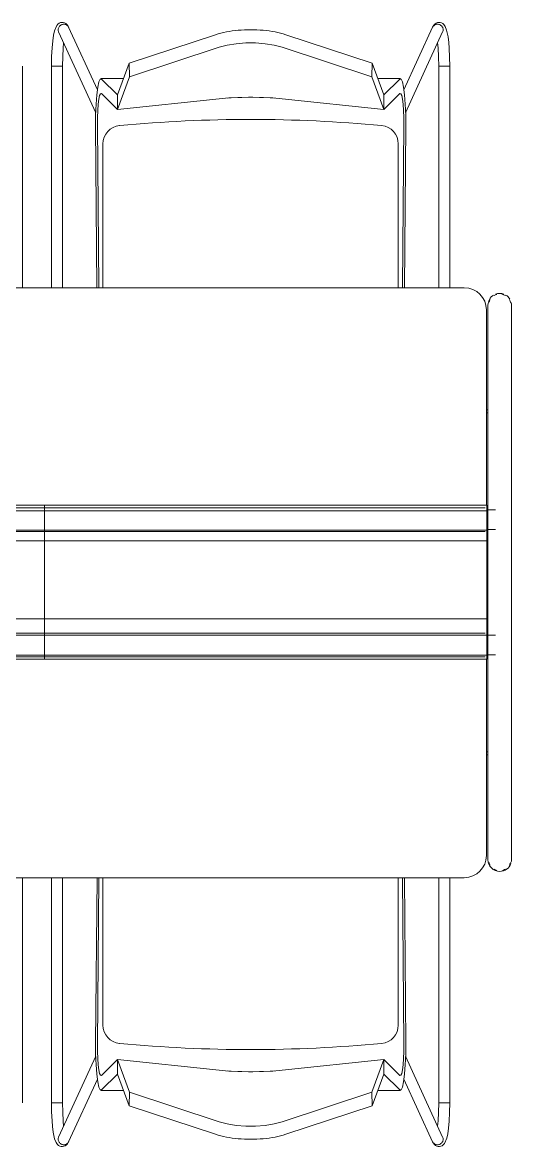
# Model space of a CAD drawing. Header units: millimetres. Extents: x 90978 to 295199, y -4084 to 97293.
# Drawn here: x 161036 to 161700, y 19041 to 20565 of the extents above; entities that cross this region are included whole.
import ezdxf

# ---------------------------------------------------------------- set-up
doc = ezdxf.new("R2010")
doc.units = ezdxf.units.MM
doc.header["$MEASUREMENT"] = 0
doc.layers.add('G-IMPT', color=8, linetype='CONTINUOUS', lineweight=9)
doc.layers.add('I-FURN', color=8, linetype='CONTINUOUS', lineweight=9)

msp = doc.modelspace()

# ---------------------------------------------------------------- linework, layer by layer
at = {"layer": 'G-IMPT'}
for p, q in [((160466.2, 19910.7), (161066.2, 19910.7)), ((161066.2, 19903.1), (161066.2, 19910.7)), ((161066.2, 19910.7), (161666.2, 19910.7)), ((161066.2, 19910.7), (161066.2, 19903.1)), ((161666.2, 19903.1), (161666.2, 19910.7)), ((160466.2, 19903.1), (161066.2, 19903.1)), ((161066.2, 19876.9), (161066.2, 19903.1)), ((161066.2, 19903.1), (161666.2, 19903.1)), ((161066.2, 19903.1), (161066.2, 19876.9)), ((161666.2, 19876.9), (161666.2, 19903.1)), ((160466.2, 19876.9), (161066.2, 19876.9)), ((161066.2, 19862.5), (161066.2, 19876.9)), ((161066.2, 19876.9), (161666.2, 19876.9)), ((161066.2, 19876.9), (161066.2, 19862.5)), ((161666.2, 19862.5), (161666.2, 19876.9)), ((160466.2, 19862.5), (161066.2, 19862.5)), ((161066.2, 19756.6), (161066.2, 19862.5)), ((161066.2, 19862.5), (161666.2, 19862.5)), ((161066.2, 19862.5), (161066.2, 19756.6)), ((161666.2, 19756.6), (161666.2, 19862.5)), ((160466.2, 19756.6), (161066.2, 19756.6)), ((161066.2, 19734.6), (161066.2, 19756.6)), ((161066.2, 19756.6), (161666.2, 19756.6)), ((161066.2, 19756.6), (161066.2, 19734.6)), ((161666.2, 19734.6), (161666.2, 19756.6)), ((160466.2, 19734.6), (161066.2, 19734.6)), ((161066.2, 19707.1), (161066.2, 19734.6)), ((161066.2, 19734.6), (161666.2, 19734.6)), ((161066.2, 19734.6), (161066.2, 19707.1)), ((161666.2, 19707.1), (161666.2, 19734.6)), ((160466.2, 19707.1), (161066.2, 19707.1)), ((161066.2, 19701.9), (161066.2, 19707.1)), ((161066.2, 19707.1), (161666.2, 19707.1)), ((161066.2, 19707.1), (161066.2, 19701.9)), ((161666.2, 19701.9), (161666.2, 19707.1)), ((160466.2, 19701.9), (161066.2, 19701.9)), ((161066.2, 19701.9), (161666.2, 19701.9))]:
    msp.add_line(p, q, dxfattribs=at)
at = {"layer": 'I-FURN'}
for p, q in [((161079.5, 20553.7), (161082.7, 20561.2)), ((161082.7, 20561.2), (161084.3, 20563)), ((161084.3, 20563), (161086, 20564.2)), ((161086, 20564.2), (161087.9, 20564.9)), ((161087.9, 20564.9), (161089.7, 20565.1)), ((161089.7, 20565.1), (161091.5, 20565)), ((161091.5, 20565), (161093.3, 20564.5)), ((161093.3, 20564.5), (161094.9, 20563.6)), ((161094.9, 20563.6), (161096.3, 20562.5)), ((161096.3, 20562.5), (161098, 20560.3)), ((161098, 20560.3), (161098.8, 20558.7)), ((161592.8, 20558.7), (161594.3, 20561.3)), ((161594.3, 20561.3), (161595.9, 20563)), ((161595.9, 20563), (161597.7, 20564.2)), ((161597.7, 20564.2), (161599.5, 20564.9)), ((161599.5, 20564.9), (161601.3, 20565.2)), ((161601.3, 20565.2), (161603.2, 20565)), ((161603.2, 20565), (161604.9, 20564.5)), ((161604.9, 20564.5), (161606.5, 20563.6)), ((161606.5, 20563.6), (161607.9, 20562.5)), ((161607.9, 20562.5), (161610, 20559.6)), ((161077.2, 20540.4), (161078.3, 20548.1)), ((161078.3, 20548.1), (161079.5, 20553.7)), ((161085.1, 20552.5), (161085.1, 20552.5)), ((161085.1, 20552.5), (161085.2, 20552.4)), ((161085.2, 20552.4), (161135.6, 20442.8)), ((161137.9, 20473.7), (161098.8, 20558.7)), ((161180.9, 20510), (161298.1, 20548.5)), ((161393.7, 20548.5), (161510.7, 20510)), ((161592.8, 20558.7), (161553.8, 20473.7)), ((161556.1, 20442.8), (161606.4, 20552.4)), ((161606.4, 20552.4), (161606.4, 20552.3)), ((161610, 20559.6), (161611.8, 20554.8)), ((161611.8, 20554.8), (161613.7, 20545.5)), ((161613.7, 20545.5), (161614.7, 20537.9)), ((161075.7, 20519.1), (161076.3, 20530.7)), ((161076.3, 20530.7), (161077.2, 20540.4)), ((161090.7, 20519), (161091.3, 20530.2)), ((161091.3, 20530.2), (161092, 20537.5)), ((161303.2, 20531.6), (161181.6, 20491.6)), ((161314, 20534.5), (161303.2, 20531.6)), ((161326.2, 20536.4), (161314, 20534.5)), ((161339.2, 20537.5), (161326.2, 20536.4)), ((161352.5, 20537.5), (161339.2, 20537.5)), ((161365.5, 20536.4), (161352.5, 20537.5)), ((161377.6, 20534.5), (161365.5, 20536.4)), ((161388.5, 20531.6), (161377.6, 20534.5)), ((161510.1, 20491.6), (161388.5, 20531.6)), ((161599.6, 20537.6), (161600.2, 20531)), ((161600.2, 20531), (161600.9, 20518.6)), ((161614.7, 20537.9), (161615.3, 20530.5)), ((161615.3, 20530.5), (161615.9, 20518.2)), ((161075.5, 20506.1), (161075.7, 20519.1)), ((161090.5, 20506.1), (161090.7, 20519)), ((161600.9, 20518.6), (161601.1, 20506.1)), ((161615.9, 20518.2), (161616.1, 20506.1)), ((161036.1, 20205.5), (161036.1, 20506.1)), ((161075.5, 20506.1), (161075.5, 20205.5)), ((161075.8, 20506.1), (161075.5, 20506.1)), ((161076.5, 20506.1), (161075.8, 20506.1)), ((161077.8, 20506.1), (161076.5, 20506.1)), ((161079.3, 20506.1), (161077.8, 20506.1)), ((161081.1, 20506), (161079.3, 20506.1)), ((161083.1, 20506), (161081.1, 20506)), ((161085, 20506), (161083.1, 20506)), ((161086.8, 20506), (161085, 20506)), ((161088.4, 20506.1), (161086.8, 20506)), ((161089.5, 20506.1), (161088.4, 20506.1)), ((161090.3, 20506.1), (161089.5, 20506.1)), ((161090.5, 20506.1), (161090.3, 20506.1)), ((161090.5, 20205.5), (161090.5, 20506.1)), ((161180.9, 20510), (161165, 20467.2)), ((161181.6, 20491.6), (161180.9, 20510)), ((161510.7, 20510), (161510.1, 20491.6)), ((161526.7, 20467.2), (161510.7, 20510)), ((161601.1, 20506.1), (161601.1, 20205.5)), ((161601.4, 20506.1), (161601.1, 20506.1)), ((161602.1, 20506.1), (161601.4, 20506.1)), ((161603.3, 20506.1), (161602.1, 20506.1)), ((161604.8, 20506), (161603.3, 20506.1)), ((161606.6, 20506), (161604.8, 20506)), ((161608.6, 20506), (161606.6, 20506)), ((161610.5, 20506), (161608.6, 20506)), ((161612.3, 20506.1), (161610.5, 20506)), ((161613.9, 20506.1), (161612.3, 20506.1)), ((161615.1, 20506.1), (161613.9, 20506.1)), ((161615.9, 20506.1), (161615.1, 20506.1)), ((161616.1, 20506.1), (161615.9, 20506.1)), ((161616.1, 20205.5), (161616.1, 20506.1)), ((161138.3, 20477.3), (161139.9, 20484.6)), ((161139.9, 20484.6), (161141.7, 20488.5)), ((161141.7, 20488.5), (161143.6, 20488.5)), ((161173.1, 20489), (161142.7, 20489)), ((161143.6, 20488.5), (161165, 20467.1)), ((161181.6, 20491.6), (161165, 20447)), ((161526.7, 20447), (161510.1, 20491.6)), ((161549, 20489), (161518.5, 20489)), ((161526.7, 20467.1), (161548.1, 20488.5)), ((161548.1, 20488.5), (161549.9, 20488.5)), ((161549.9, 20488.5), (161551.7, 20484.6)), ((161551.7, 20484.6), (161553.3, 20477.3)), ((161137, 20467), (161138.3, 20477.3)), ((161553.3, 20477.3), (161554.7, 20467)), ((161135.4, 20439.8), (161136, 20454.2)), ((161136, 20454.2), (161137, 20467)), ((161138.9, 20454.3), (161138.2, 20445.8)), ((161139.8, 20461.2), (161138.9, 20454.3)), ((161140.9, 20466.1), (161139.8, 20461.2)), ((161142.1, 20468.6), (161140.9, 20466.1)), ((161143.3, 20468.7), (161142.1, 20468.6)), ((161165, 20447), (161143.3, 20468.7)), ((161165, 20467.1), (161165, 20447)), ((161165, 20447), (161165, 20467.1)), ((161165, 20447), (161303.2, 20461.7)), ((161303.2, 20461.7), (161165, 20447)), ((161316, 20462.8), (161303.2, 20461.7)), ((161314, 20462.6), (161319.3, 20463)), ((161328.5, 20463.4), (161316, 20462.8)), ((161328.5, 20463.4), (161333.9, 20463.5)), ((161342.9, 20463.7), (161333.9, 20463.5)), ((161343, 20463.7), (161348.7, 20463.7)), ((161357.7, 20463.5), (161348.7, 20463.7)), ((161357.7, 20463.5), (161363.1, 20463.4)), ((161375.7, 20462.8), (161363.1, 20463.4)), ((161372.3, 20463), (161377.6, 20462.6)), ((161388.5, 20461.7), (161375.7, 20462.8)), ((161388.5, 20461.7), (161526.7, 20447)), ((161526.7, 20447), (161388.5, 20461.7)), ((161548.4, 20468.7), (161526.7, 20447)), ((161526.7, 20447), (161526.7, 20467.1)), ((161526.7, 20467.1), (161526.7, 20447)), ((161549.6, 20468.6), (161548.4, 20468.7)), ((161550.8, 20466.1), (161549.6, 20468.6)), ((161551.9, 20461.2), (161550.8, 20466.1)), ((161552.8, 20454.3), (161551.9, 20461.2)), ((161553.4, 20445.8), (161552.8, 20454.3)), ((161554.7, 20467), (161555.6, 20454.2)), ((161555.6, 20454.2), (161556.2, 20439.8)), ((161135.3, 20424.8), (161135.4, 20439.8)), ((161138.2, 20445.8), (161137.9, 20436.2)), ((161553.8, 20436.2), (161553.4, 20445.8)), ((161556.2, 20439.8), (161556.3, 20424.8)), ((161137.2, 20205.5), (161135.3, 20424.8)), ((161137.9, 20436.2), (161137.8, 20426.2)), ((161137.8, 20426.2), (161139.7, 20205.5)), ((161552, 20205.5), (161553.9, 20426.2)), ((161553.9, 20426.2), (161553.8, 20436.2)), ((161556.3, 20424.8), (161554.4, 20205.5)), ((161145.4, 20400.6), (161145.4, 20205.5)), ((161546.2, 20205.5), (161546.2, 20400.5)), ((161635.8, 20205.5), (159895.8, 20205.5)), ((161667.9, 20182), (161667.9, 19963.4)), ((161699.9, 19963.4), (161699.9, 20182)), ((161665.8, 19910.7), (161665.8, 20175.5)), ((161667.9, 20068.5), (161667.9, 20066.4)), ((161699.9, 20066.4), (161699.9, 20068.5)), ((161667.9, 20040), (161665.8, 20040)), ((161665.8, 20036), (161667.9, 20036)), ((161667.9, 19963.4), (161667.9, 19923.8)), ((161667.9, 19963.4), (161667.9, 19963.1)), ((161667.9, 19963.1), (161667.9, 19962.7)), ((161667.9, 19962.7), (161667.9, 19962.2)), ((161667.9, 19962.2), (161667.9, 19961.7)), ((161667.9, 19961.7), (161667.9, 19961.1)), ((161667.9, 19961.1), (161667.9, 19960.4)), ((161667.9, 19960.4), (161667.9, 19959.6)), ((161667.9, 19959.6), (161667.9, 19958.8)), ((161667.9, 19958.8), (161667.9, 19957.9)), ((161667.9, 19957.9), (161667.9, 19956.9)), ((161667.9, 19956.9), (161667.9, 19955.8)), ((161667.9, 19955.8), (161667.9, 19954.7)), ((161667.9, 19954.7), (161667.9, 19953.5)), ((161667.9, 19953.5), (161667.9, 19952.3)), ((161667.9, 19952.3), (161667.9, 19951)), ((161667.9, 19951), (161667.9, 19949.6)), ((161699.9, 19913.8), (161699.9, 19963.4)), ((161699.9, 19963.1), (161699.9, 19963.4)), ((161699.9, 19962.7), (161699.9, 19963.1)), ((161699.9, 19962.3), (161699.9, 19962.7)), ((161699.9, 19961.7), (161699.9, 19962.3)), ((161699.9, 19961.1), (161699.9, 19961.7)), ((161699.9, 19960.4), (161699.9, 19961.1)), ((161699.9, 19959.7), (161699.9, 19960.4)), ((161699.9, 19958.8), (161699.9, 19959.7)), ((161699.9, 19957.9), (161699.9, 19958.8)), ((161699.9, 19956.9), (161699.9, 19957.9)), ((161699.9, 19955.9), (161699.9, 19956.9)), ((161699.9, 19954.8), (161699.9, 19955.9)), ((161699.9, 19953.6), (161699.9, 19954.8)), ((161699.9, 19952.4), (161699.9, 19953.6)), ((161699.9, 19951.1), (161699.9, 19952.4)), ((161699.9, 19949.7), (161699.9, 19951.1)), ((161667.9, 19949.6), (161667.9, 19948.2)), ((161667.9, 19948.2), (161667.9, 19946.7)), ((161667.9, 19946.7), (161667.9, 19945.2)), ((161667.9, 19945.2), (161667.9, 19943.6)), ((161667.9, 19943.6), (161667.9, 19942)), ((161667.9, 19942), (161667.9, 19940.3)), ((161667.9, 19940.3), (161667.9, 19938.6)), ((161667.9, 19938.6), (161667.9, 19936.8)), ((161667.9, 19936.8), (161667.9, 19935)), ((161699.9, 19948.3), (161699.9, 19949.7)), ((161699.9, 19946.8), (161699.9, 19948.3)), ((161699.9, 19945.3), (161699.9, 19946.8)), ((161699.9, 19943.7), (161699.9, 19945.3)), ((161699.9, 19942.1), (161699.9, 19943.7)), ((161699.9, 19940.4), (161699.9, 19942.1)), ((161699.9, 19938.7), (161699.9, 19940.4)), ((161699.9, 19936.9), (161699.9, 19938.7)), ((161699.9, 19935.1), (161699.9, 19936.9)), ((161667.9, 19935), (161667.9, 19933.2)), ((161667.9, 19933.2), (161667.9, 19931.4)), ((161667.9, 19931.4), (161667.9, 19929.5)), ((161667.9, 19929.5), (161667.9, 19927.6)), ((161667.9, 19927.6), (161667.9, 19925.6)), ((161667.9, 19925.6), (161667.9, 19923.7)), ((161667.9, 19923.7), (161667.9, 19921.7)), ((161667.9, 19921.7), (161667.9, 19919.7)), ((161699.9, 19933.3), (161699.9, 19935.1)), ((161699.9, 19931.4), (161699.9, 19933.3)), ((161699.9, 19929.5), (161699.9, 19931.4)), ((161699.9, 19927.6), (161699.9, 19929.5)), ((161699.9, 19925.7), (161699.9, 19927.6)), ((161699.9, 19923.8), (161699.9, 19925.7)), ((161699.9, 19921.8), (161699.9, 19923.8)), ((161699.9, 19919.8), (161699.9, 19921.8)), ((161663.9, 19907), (159867.9, 19907)), ((161667.9, 19919.7), (161667.9, 19917.7)), ((161667.9, 19917.7), (161667.9, 19915.7)), ((161667.9, 19915.7), (161667.9, 19913.8)), ((161667.9, 19913.8), (161667.9, 19698.2)), ((161699.9, 19917.8), (161699.9, 19919.8)), ((161699.9, 19915.8), (161699.9, 19917.8)), ((161699.9, 19913.8), (161699.9, 19915.8)), ((161699.9, 19698.2), (161699.9, 19913.8)), ((161678.3, 19904.2), (161666.2, 19904.2)), ((159867.9, 19875), (161663.9, 19875)), ((161666.2, 19877.7), (161678.2, 19877.7)), ((161666.2, 19871), (161667.9, 19871)), ((161666.2, 19867), (161667.9, 19867)), ((161667.9, 19745), (161666.2, 19745)), ((161668.1, 19741), (161666.2, 19741)), ((161663.9, 19737), (159867.9, 19737)), ((161678.2, 19734.2), (161666.2, 19734.2)), ((161666.2, 19707.7), (161678.2, 19707.7)), ((159867.9, 19705), (161663.9, 19705)), ((161665.8, 19435.5), (161665.8, 19701.9)), ((161667.9, 19698.2), (161667.9, 19648.6)), ((161667.9, 19698.2), (161667.9, 19696.2)), ((161667.9, 19696.2), (161667.9, 19694.2)), ((161667.9, 19694.2), (161667.9, 19692.2)), ((161667.9, 19692.2), (161667.9, 19690.2)), ((161699.9, 19648.6), (161699.9, 19698.2)), ((161699.9, 19696.3), (161699.9, 19698.2)), ((161699.9, 19694.3), (161699.9, 19696.3)), ((161699.9, 19692.3), (161699.9, 19694.3)), ((161699.9, 19690.3), (161699.9, 19692.3)), ((161667.9, 19690.2), (161667.9, 19688.2)), ((161667.9, 19688.2), (161667.9, 19686.3)), ((161667.9, 19686.3), (161667.9, 19684.3)), ((161667.9, 19684.3), (161667.9, 19682.4)), ((161667.9, 19682.4), (161667.9, 19680.6)), ((161667.9, 19680.6), (161667.9, 19678.7)), ((161667.9, 19678.7), (161667.9, 19676.9)), ((161667.9, 19676.9), (161667.9, 19675.1)), ((161699.9, 19688.3), (161699.9, 19690.3)), ((161699.9, 19686.4), (161699.9, 19688.3)), ((161699.9, 19684.4), (161699.9, 19686.4)), ((161699.9, 19682.5), (161699.9, 19684.4)), ((161699.9, 19680.6), (161699.9, 19682.5)), ((161699.9, 19678.8), (161699.9, 19680.6)), ((161699.9, 19676.9), (161699.9, 19678.8)), ((161699.9, 19675.2), (161699.9, 19676.9)), ((161667.9, 19675.1), (161667.9, 19673.3)), ((161667.9, 19673.3), (161667.9, 19671.6)), ((161667.9, 19671.6), (161667.9, 19669.9)), ((161667.9, 19669.9), (161667.9, 19668.3)), ((161667.9, 19668.3), (161667.9, 19666.7)), ((161667.9, 19666.7), (161667.9, 19665.2)), ((161667.9, 19665.2), (161667.9, 19663.7)), ((161667.9, 19663.7), (161667.9, 19662.3)), ((161667.9, 19662.3), (161667.9, 19660.9)), ((161699.9, 19673.4), (161699.9, 19675.2)), ((161699.9, 19671.7), (161699.9, 19673.4)), ((161699.9, 19670), (161699.9, 19671.7)), ((161699.9, 19668.4), (161699.9, 19670)), ((161699.9, 19666.8), (161699.9, 19668.4)), ((161699.9, 19665.3), (161699.9, 19666.8)), ((161699.9, 19663.8), (161699.9, 19665.3)), ((161699.9, 19662.4), (161699.9, 19663.8)), ((161699.9, 19661), (161699.9, 19662.4)), ((161667.9, 19660.9), (161667.9, 19659.6)), ((161667.9, 19659.6), (161667.9, 19658.4)), ((161667.9, 19658.4), (161667.9, 19657.2)), ((161667.9, 19657.2), (161667.9, 19656.1)), ((161667.9, 19656.1), (161667.9, 19655)), ((161667.9, 19655), (161667.9, 19654.1)), ((161667.9, 19654.1), (161667.9, 19653.2)), ((161667.9, 19653.2), (161667.9, 19652.3)), ((161667.9, 19652.3), (161667.9, 19651.6)), ((161667.9, 19651.6), (161667.9, 19650.9)), ((161667.9, 19650.9), (161667.9, 19650.3)), ((161667.9, 19650.3), (161667.9, 19649.7)), ((161667.9, 19649.7), (161667.9, 19649.3)), ((161667.9, 19649.3), (161667.9, 19648.9)), ((161667.9, 19648.9), (161667.9, 19648.6)), ((161667.9, 19648.6), (161667.9, 19430)), ((161699.9, 19659.7), (161699.9, 19661)), ((161699.9, 19658.4), (161699.9, 19659.7)), ((161699.9, 19657.3), (161699.9, 19658.4)), ((161699.9, 19656.1), (161699.9, 19657.3)), ((161699.9, 19655.1), (161699.9, 19656.1)), ((161699.9, 19654.1), (161699.9, 19655.1)), ((161699.9, 19653.2), (161699.9, 19654.1)), ((161699.9, 19652.4), (161699.9, 19653.2)), ((161699.9, 19651.6), (161699.9, 19652.4)), ((161699.9, 19650.9), (161699.9, 19651.6)), ((161699.9, 19650.3), (161699.9, 19650.9)), ((161699.9, 19649.8), (161699.9, 19650.3)), ((161699.9, 19649.3), (161699.9, 19649.8)), ((161699.9, 19648.9), (161699.9, 19649.3)), ((161699.9, 19648.6), (161699.9, 19648.9)), ((161699.9, 19430), (161699.9, 19648.6)), ((161667.9, 19576), (161665.8, 19576)), ((161665.8, 19572), (161667.9, 19572)), ((161667.9, 19545.6), (161667.9, 19543.5)), ((161699.9, 19543.5), (161699.9, 19545.6)), ((159895.8, 19405.5), (161635.8, 19405.5)), ((161036.1, 19100.1), (161036.1, 19405.5)), ((161075.5, 19405.5), (161075.5, 19100.1)), ((161090.5, 19100.1), (161090.5, 19405.5)), ((161135.3, 19181.4), (161137.3, 19405.5)), ((161139.7, 19405.5), (161137.8, 19180)), ((161145.4, 19405.5), (161145.4, 19205.6)), ((161546.2, 19205.7), (161546.2, 19405.5)), ((161553.9, 19180), (161551.9, 19405.5)), ((161554.4, 19405.5), (161556.3, 19181.4)), ((161601.1, 19405.5), (161601.1, 19100.1)), ((161616.1, 19100.1), (161616.1, 19405.5)), ((161135.4, 19166.4), (161135.3, 19181.4)), ((161137.8, 19180), (161137.9, 19170)), ((161553.8, 19170), (161553.9, 19180)), ((161556.3, 19181.4), (161556.2, 19166.4)), ((161135.6, 19163.4), (161085.2, 19053.8)), ((161136, 19152), (161135.4, 19166.4)), ((161137.9, 19170), (161138.2, 19160.4)), ((161138.2, 19160.4), (161138.9, 19151.9)), ((161143.3, 19137.5), (161165, 19159.2)), ((161165, 19159.2), (161181.6, 19114.6)), ((161303.2, 19144.5), (161165, 19159.2)), ((161165, 19159.2), (161165, 19139)), ((161165, 19159.2), (161303.2, 19144.5)), ((161165, 19139.1), (161165, 19159.2)), ((161526.7, 19159.2), (161388.5, 19144.5)), ((161388.5, 19144.5), (161526.7, 19159.2)), ((161510.1, 19114.6), (161526.7, 19159.2)), ((161526.7, 19139), (161526.7, 19159.2)), ((161526.7, 19159.2), (161548.4, 19137.5)), ((161526.7, 19159.2), (161526.7, 19139.1)), ((161552.8, 19151.9), (161553.4, 19160.4)), ((161553.4, 19160.4), (161553.8, 19170)), ((161556.2, 19166.4), (161555.6, 19152)), ((161606.4, 19053.8), (161556.1, 19163.4)), ((161136.9, 19139.7), (161136, 19152)), ((161138.9, 19151.9), (161139.8, 19145)), ((161139.8, 19145), (161140.9, 19140.1)), ((161303.2, 19144.5), (161316, 19143.4)), ((161319.3, 19143.2), (161314, 19143.5)), ((161316, 19143.4), (161328.5, 19142.8)), ((161333.9, 19142.7), (161328.5, 19142.8)), ((161363.1, 19142.8), (161357.7, 19142.7)), ((161363.1, 19142.8), (161375.7, 19143.4)), ((161377.6, 19143.5), (161372.3, 19143.2)), ((161375.7, 19143.4), (161388.5, 19144.5)), ((161550.8, 19140.1), (161551.9, 19145)), ((161551.9, 19145), (161552.8, 19151.9)), ((161555.6, 19152), (161554.7, 19139.7)), ((161098.8, 19047.5), (161137.9, 19132.5)), ((161138.3, 19128.9), (161137, 19139.2)), ((161139.9, 19121.5), (161138.3, 19128.9)), ((161140.9, 19140.1), (161142.1, 19137.6)), ((161142.1, 19137.6), (161143.3, 19137.5)), ((161165, 19139.1), (161143.6, 19117.7)), ((161165, 19139), (161180.9, 19096.2)), ((161333.9, 19142.7), (161342.9, 19142.5)), ((161348.7, 19142.5), (161343, 19142.5)), ((161348.7, 19142.5), (161357.7, 19142.7)), ((161510.7, 19096.2), (161526.7, 19139)), ((161548.1, 19117.7), (161526.7, 19139.1)), ((161548.4, 19137.5), (161549.6, 19137.6)), ((161549.6, 19137.6), (161550.8, 19140.1)), ((161553.3, 19128.9), (161551.7, 19121.5)), ((161554.7, 19139.2), (161553.3, 19128.9)), ((161553.8, 19132.5), (161592.8, 19047.5)), ((161141.7, 19117.7), (161139.9, 19121.5)), ((161143.6, 19117.7), (161141.7, 19117.7)), ((161142.7, 19117.2), (161173.1, 19117.2)), ((161180.9, 19096.2), (161181.6, 19114.6)), ((161181.6, 19114.6), (161303.2, 19074.6)), ((161388.5, 19074.6), (161510.1, 19114.6)), ((161510.1, 19114.6), (161510.7, 19096.2)), ((161518.5, 19117.2), (161549, 19117.2)), ((161549.9, 19117.7), (161548.1, 19117.7)), ((161551.7, 19121.5), (161549.9, 19117.7)), ((161075.5, 19100.1), (161075.8, 19100.1)), ((161075.7, 19088), (161075.5, 19100.1)), ((161075.8, 19100.1), (161076.5, 19100.1)), ((161076.5, 19100.1), (161077.8, 19100.1)), ((161077.8, 19100.1), (161079.3, 19100.1)), ((161079.3, 19100.1), (161081.1, 19100.1)), ((161081.1, 19100.1), (161083.1, 19100.1)), ((161083.1, 19100.1), (161085, 19100.1)), ((161085, 19100.1), (161086.8, 19100.1)), ((161086.8, 19100.1), (161088.4, 19100.1)), ((161088.4, 19100.1), (161089.5, 19100.1)), ((161089.5, 19100.1), (161090.3, 19100.1)), ((161090.3, 19100.1), (161090.5, 19100.1)), ((161090.7, 19087.6), (161090.5, 19100.1)), ((161601.1, 19100.1), (161600.9, 19087.2)), ((161601.1, 19100.1), (161601.4, 19100.1)), ((161601.4, 19100.1), (161602.1, 19100.1)), ((161602.1, 19100.1), (161603.3, 19100.1)), ((161603.3, 19100.1), (161604.8, 19100.1)), ((161604.8, 19100.1), (161606.6, 19100.1)), ((161606.6, 19100.1), (161608.6, 19100.1)), ((161608.6, 19100.1), (161610.5, 19100.1)), ((161610.5, 19100.1), (161612.3, 19100.1)), ((161612.3, 19100.1), (161613.9, 19100.1)), ((161613.9, 19100.1), (161615.1, 19100.1)), ((161615.1, 19100.1), (161615.9, 19100.1)), ((161615.9, 19100.1), (161616.1, 19100.1)), ((161616.1, 19100.1), (161615.9, 19087)), ((161076.3, 19075.7), (161075.7, 19088)), ((161091.4, 19075.2), (161090.7, 19087.6)), ((161298.1, 19057.7), (161180.9, 19096.2)), ((161510.7, 19096.2), (161393.7, 19057.7)), ((161600.9, 19087.2), (161600.3, 19076)), ((161615.9, 19087), (161615.3, 19075.5)), ((161077, 19068.3), (161076.3, 19075.7)), ((161077.9, 19060.7), (161077, 19068.3)), ((161092, 19068.6), (161091.4, 19075.2)), ((161303.2, 19074.6), (161314, 19071.7)), ((161314, 19071.7), (161326.2, 19069.7)), ((161326.2, 19069.7), (161339.2, 19068.7)), ((161339.2, 19068.7), (161352.5, 19068.7)), ((161352.5, 19068.7), (161365.5, 19069.7)), ((161365.5, 19069.7), (161377.6, 19071.7)), ((161377.6, 19071.7), (161388.5, 19074.6)), ((161600.3, 19076), (161599.6, 19068.7)), ((161615.3, 19075.5), (161614.4, 19065.8)), ((161079.8, 19051.4), (161077.9, 19060.7)), ((161085.2, 19053.8), (161085.3, 19053.9)), ((161606.5, 19053.7), (161606.4, 19053.8)), ((161606.5, 19053.6), (161606.5, 19053.7)), ((161612.1, 19052.5), (161608.9, 19045)), ((161613.3, 19058.1), (161612.1, 19052.5)), ((161614.4, 19065.8), (161613.3, 19058.1)), ((161081.7, 19046.6), (161079.8, 19051.4)), ((161083.8, 19043.7), (161081.7, 19046.6)), ((161085.1, 19042.6), (161083.8, 19043.7)), ((161086.7, 19041.7), (161085.1, 19042.6)), ((161088.5, 19041.2), (161086.7, 19041.7)), ((161090.3, 19041), (161088.5, 19041.2)), ((161092.1, 19041.3), (161090.3, 19041)), ((161094, 19042), (161092.1, 19041.3)), ((161095.7, 19043.2), (161094, 19042)), ((161097.3, 19044.9), (161095.7, 19043.2)), ((161098.8, 19047.5), (161097.3, 19044.9)), ((161593.7, 19045.9), (161592.8, 19047.5)), ((161595.4, 19043.7), (161593.7, 19045.9)), ((161596.8, 19042.5), (161595.4, 19043.7)), ((161598.4, 19041.7), (161596.8, 19042.5)), ((161600.1, 19041.2), (161598.4, 19041.7)), ((161601.9, 19041), (161600.1, 19041.2)), ((161603.8, 19041.3), (161601.9, 19041)), ((161605.6, 19042), (161603.8, 19041.3)), ((161607.3, 19043.2), (161605.6, 19042)), ((161608.9, 19045), (161607.3, 19043.2))]:
    msp.add_line(p, q, dxfattribs=at)
for centre, radius, start, end in [((161635.8, 20175.5), 30, 0, 90), ((161684, 20182), 15, 105, 120), ((161684, 20182), 15, 60, 79.655), ((161684, 20182), 15, 150, 165), ((161684, 20182), 15, 10.067, 30), ((161635.8, 19435.5), 30, 270, 0), ((161683.9, 19430), 15, 195, 210), ((161683.9, 19430), 15, 330, 345), ((161683.9, 19430), 15, 240, 255), ((161683.9, 19430), 15, 285, 300)]:
    msp.add_arc(centre, radius, start, end, dxfattribs=at)
for centre, major_axis, ratio, start_param, end_param in [((161170.4, 20400.6), (25, 0), 0.997564, 1.665355, 3.141593), ((161345.7, 18556.8), (1881.5, 0), 0.997564, 1.47613, 1.665355), ((161521.2, 20400.5), (25, 0), 0.997564, 0, 1.47613), ((161683.9, 20182), (-16, 0), 0.991239, 5.26191, 6.283185), ((161683.9, 20182), (-16, 0), 0.991239, 4.712389, 5.07403), ((161683.9, 20182), (-16, 0), 0.991239, 4.350748, 4.712389), ((161683.9, 20182), (-16, 0), 0.991239, 3.7065, 4.164127), ((161683.9, 20182), (-16, 0), 0.991239, 3.141593, 3.347596), ((161683.9, 19430), (-16, 0), 0.991239, 0, 1.570796), ((161683.9, 19430), (-16, 0), 0.991239, 1.570796, 2.8108), ((161683.9, 19430), (-16, 0), 0.991239, 2.932099, 3.141593), ((161170.4, 19205.6), (25, 0), 0.997564, 3.141593, 4.61783), ((161521.2, 19205.7), (25, 0), 0.997564, 4.807055, 6.283185), ((161345.7, 21049.4), (1881.5, 0), 0.997564, 4.61783, 4.807055)]:
    msp.add_ellipse(centre, major_axis=major_axis, ratio=ratio, start_param=start_param, end_param=end_param, dxfattribs=at)
for points in [[(161084.6, 20554.6), (161084.5, 20555.2), (161084.6, 20556.5), (161085.2, 20558.3), (161086.2, 20560), (161087.6, 20561.3), (161089.4, 20562.3), (161091.3, 20562.8), (161093.2, 20562.8), (161095.1, 20562.3), (161096.8, 20561.3), (161098.1, 20560), (161098.7, 20558.9), (161099, 20558.3)], [(161592.7, 20558.3), (161592.9, 20558.9), (161593.5, 20560), (161594.9, 20561.3), (161596.5, 20562.3), (161598.4, 20562.8), (161600.4, 20562.8), (161602.3, 20562.3), (161604, 20561.3), (161605.4, 20560), (161606.5, 20558.3), (161607.1, 20556.5), (161607.1, 20555.2), (161607, 20554.6)], [(161085, 20552.8), (161084.8, 20553.3), (161084.7, 20553.9), (161084.6, 20554.6)], [(161085.2, 20552.4), (161085.2, 20552.4), (161085.2, 20552.4), (161085.2, 20552.4)], [(161298.1, 20548.5), (161307.3, 20551.6), (161328.4, 20555.6), (161363.3, 20555.6), (161384.4, 20551.6), (161393.7, 20548.5)], [(161606.4, 20552.4), (161606.4, 20552.4), (161606.4, 20552.4), (161606.4, 20552.4)], [(161607, 20554.6), (161607, 20553.9), (161606.8, 20553.3), (161606.6, 20552.8)], [(161099, 19047.9), (161098.7, 19047.3), (161098.1, 19046.2), (161096.8, 19044.9), (161095.1, 19043.9), (161093.2, 19043.4), (161091.3, 19043.4), (161089.4, 19043.9), (161087.6, 19044.9), (161086.2, 19046.2), (161085.2, 19047.9), (161084.6, 19049.7), (161084.5, 19051), (161084.6, 19051.6)], [(161084.6, 19051.6), (161084.7, 19052.2), (161084.8, 19052.9), (161085, 19053.4)], [(161085.2, 19053.8), (161085.2, 19053.8), (161085.2, 19053.8), (161085.2, 19053.8)], [(161393.7, 19057.7), (161384.4, 19054.6), (161363.3, 19050.6), (161328.4, 19050.6), (161307.3, 19054.6), (161298.1, 19057.7)], [(161607, 19051.6), (161607.1, 19051), (161607.1, 19049.7), (161606.5, 19047.9), (161605.4, 19046.2), (161604, 19044.9), (161602.3, 19043.9), (161600.4, 19043.4), (161598.4, 19043.4), (161596.5, 19043.9), (161594.9, 19044.9), (161593.5, 19046.2), (161592.9, 19047.3), (161592.7, 19047.9)], [(161606.4, 19053.8), (161606.4, 19053.8), (161606.4, 19053.8), (161606.4, 19053.8)], [(161606.6, 19053.4), (161606.8, 19052.9), (161607, 19052.2), (161607, 19051.6)]]:
    msp.add_open_spline(points, degree=3, dxfattribs=at)

doc.saveas('drawing.dxf')
